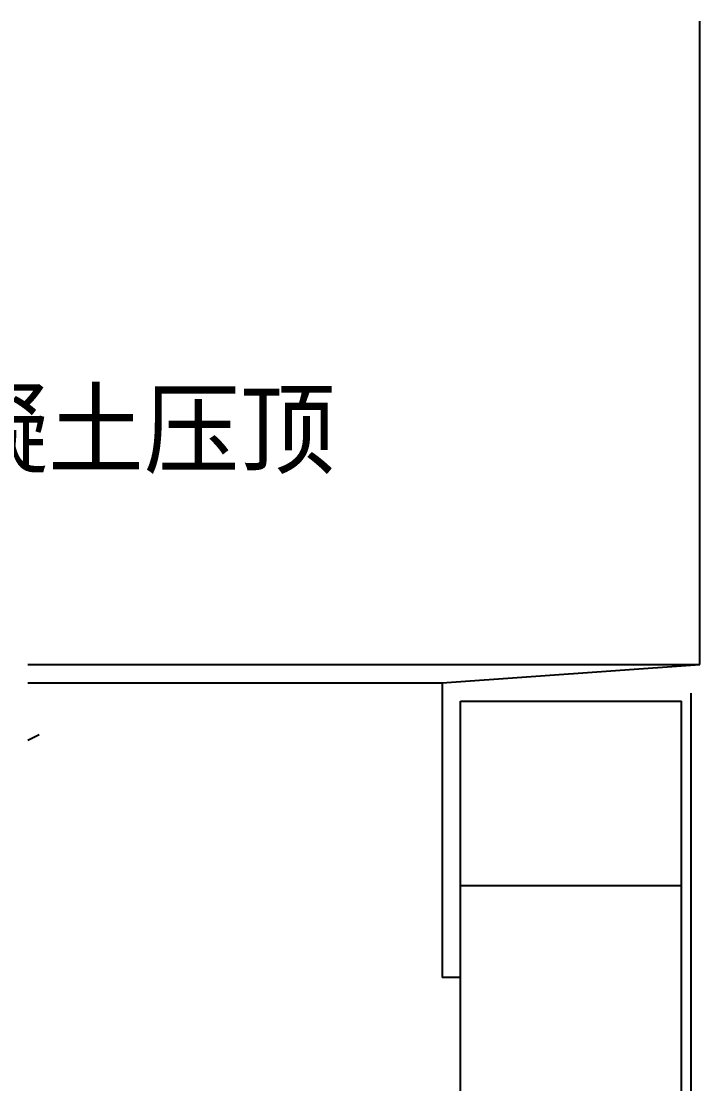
# Model space of a CAD drawing. Header units: metres. Extents: x 8939 to 13072, y 16704 to 19101.
# Drawn here: x 10301 to 11038, y 17947 to 19101 of the extents above; entities that cross this region are included whole.
import ezdxf

# ---------------------------------------------------------------- set-up
doc = ezdxf.new("R2010")
doc.units = ezdxf.units.M
for name, color, linetype in [('PUB_HATCH', 7, 'Continuous'), ('PUB_TEXT', 7, 'Continuous'), ('S_SURFACE', 6, 'Continuous'), ('SURFACE', 6, 'Continuous'), ('WALL', 255, 'Continuous')]:
    doc.layers.add(name, color=color, linetype=linetype)

msp = doc.modelspace()

# ---------------------------------------------------------------- linework, layer by layer
at = {"layer": 'PUB_HATCH'}
msp.add_line((10320.5, 18325.93), (10308.17, 18319.77), dxfattribs=at)
at = {"layer": 'S_SURFACE'}
for p, q in [((11038.34, 18402.45), (11038.34, 19100.86)), ((10308.35, 18402.45), (11038.34, 18402.45)), ((10758.35, 18382.45), (11038.34, 18402.45)), ((10308.35, 18382.45), (10758.35, 18382.45)), ((10758.35, 18382.45), (10758.35, 18062.45)), ((10778.35, 18062.45), (10758.35, 18062.45))]:
    msp.add_line(p, q, dxfattribs=at)
at = {"layer": 'SURFACE'}
msp.add_lwpolyline([(11029.06, 16704.11), (11029.06, 18371.33)], dxfattribs=at)
at = {"layer": 'WALL'}
for p, q in [((10778.35, 18162.45), (10778.35, 18362.45)), ((10778.35, 18362.45), (11018.35, 18362.45)), ((11018.35, 18162.45), (11018.35, 18362.45)), ((10778.35, 17123.04), (10778.35, 18162.45)), ((10778.35, 18162.45), (11018.35, 18162.45)), ((11018.35, 17123.04), (11018.35, 18162.45))]:
    msp.add_line(p, q, dxfattribs=at)

# ---------------------------------------------------------------- texts
at = {"layer": 'PUB_TEXT'}
msp.add_text('号混凝土压顶', height=80, dxfattribs=at).set_placement((10018.33, 18617.96))

doc.saveas('drawing.dxf')
